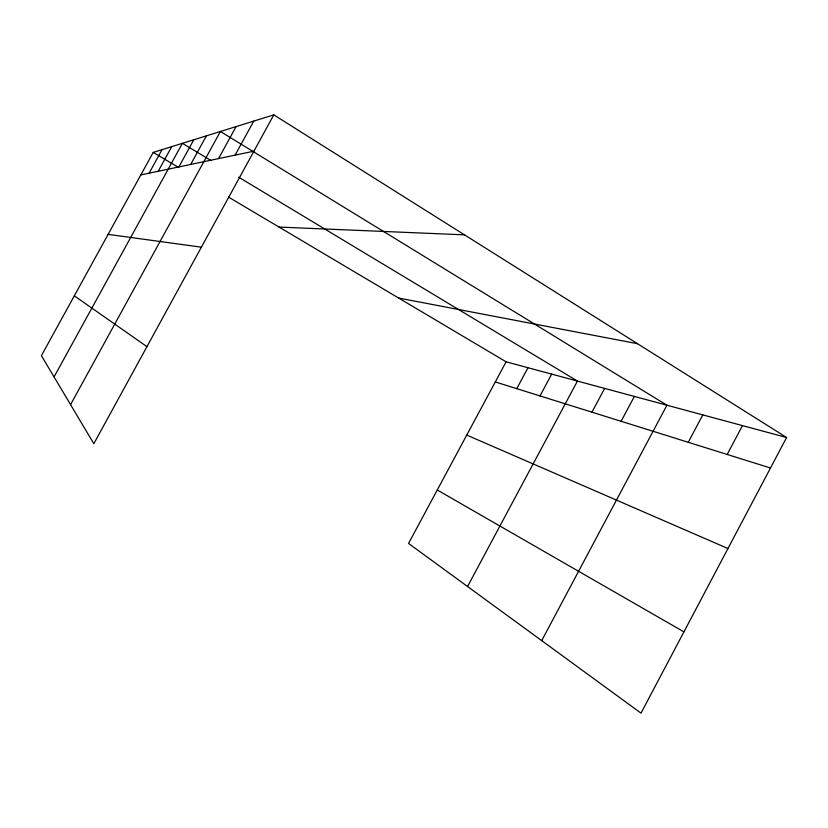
<?xml version="1.0" encoding="UTF-8"?>
<svg xmlns="http://www.w3.org/2000/svg" width="828" height="828" viewBox="0 0 828 828"><rect width="100%" height="100%" fill="white"/><g stroke="black" fill="none" stroke-linecap="round" stroke-linejoin="round"><path stroke-width="1.24" d="M786.6 437.515L641.007 713.136L408.556 543.437L506.105 361.815L786.6 437.515L273.799 114.864L153.221 152.393L41.4 355.678L93.833 443.704L273.799 114.864M688.254 442.287L702.796 414.9M727.191 454.458L742.468 425.602M621.114 421.297L634.372 396.436M541.698 640.634L666.933 405.223L220.403 131.476L70.566 404.644M467.561 586.503L577.437 381.066L238.671 177.182M591.968 412.178L604.657 388.415M516.755 388.663L527.985 367.725M540.001 395.929L551.686 374.121M235.111 155.126L253.751 121.105M149.123 173.176L162.071 149.64M158.21 171.272L171.758 146.618M54.058 376.926L182.398 143.306L211.088 160.58M178.869 166.935L193.793 139.766M190.688 164.451L206.389 135.844M218.54 158.603L236.083 126.601M140.832 174.915L253.927 151.182M279.046 227.069L464.487 234.841M108.126 234.365L201.38 247.189M398.661 298.049L637.539 343.724M495.289 381.946L770.495 468.006M466.754 435.083L727.957 548.529M437.267 489.99L683.928 631.878M153.221 152.393L178.672 167.494M228.414 197.023L506.105 361.815M74.323 295.824L146.949 346.642"/></g></svg>
